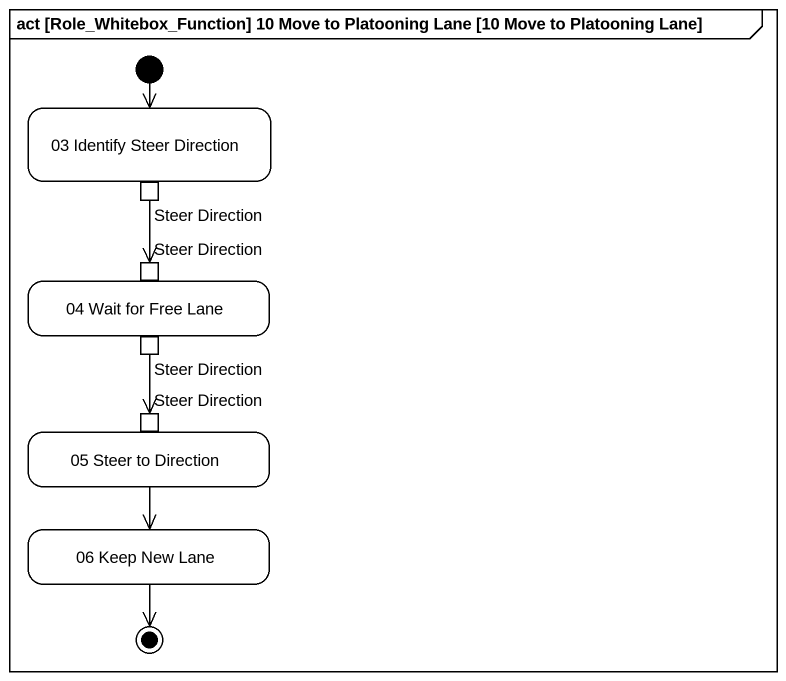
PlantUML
@startuml
mainframe act [Role_Whitebox_Function] 10 Move to Platooning Lane [10 Move to Platooning Lane]
hide empty description
state "03 Identify Steer Direction" as s03_Identify_Steer_Direction {
  state "Steer Direction" as Steer_Direction <<outputPin>>
}
state "04 Wait for Free Lane" as s04_Wait_for_Free_Lane {
  state "Steer Direction" as Steer_Direction_2 <<inputPin>>
  state "Steer Direction" as Steer_Direction_3 <<outputPin>>
}
state "05 Steer to Direction" as s05_Steer_to_Direction {
  state "Steer Direction" as Steer_Direction_4 <<inputPin>>
}
state "06 Keep New Lane" as s06_Keep_New_Lane
[*] --> s03_Identify_Steer_Direction
Steer_Direction --> Steer_Direction_2
Steer_Direction_3 --> Steer_Direction_4
s05_Steer_to_Direction --> s06_Keep_New_Lane
s06_Keep_New_Lane --> [*]
@enduml
